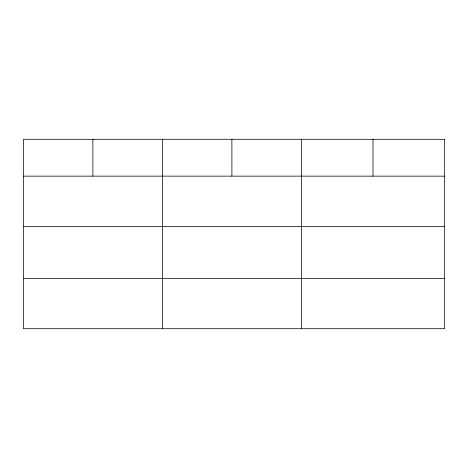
<?xml version="1.0" encoding="UTF-8"?>
<svg xmlns="http://www.w3.org/2000/svg" width="468" height="468" viewBox="0 0 468 468"><rect width="100%" height="100%" fill="white"/><g stroke="black" fill="none" stroke-linecap="round" stroke-linejoin="round"><path stroke-width="0.7" d="M23.4 176.149L444.6 176.149M23.4 226.494L444.6 226.494M23.4 278.361L444.6 278.361M372.996 139.294L372.996 176.149M301.392 139.294L301.392 328.706M231.894 139.294L231.894 176.149M162.396 139.294L162.396 328.706M92.898 139.294L92.898 176.149M444.6 139.294L23.4 139.294L23.4 328.706L444.6 328.706L444.6 139.294"/></g></svg>
